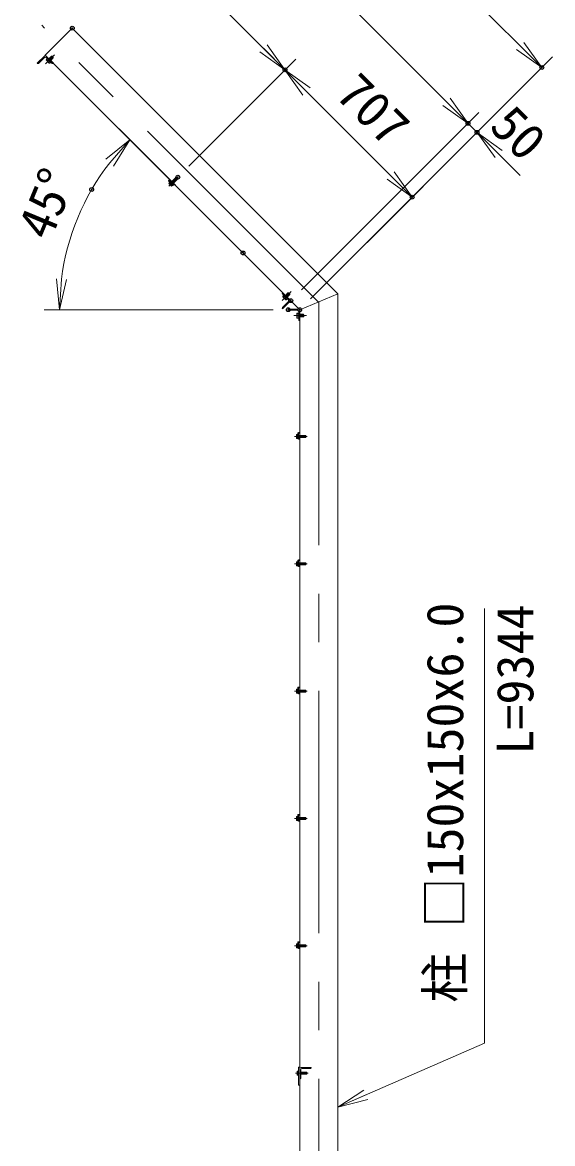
# Model space of a CAD drawing. Units: millimetres at full size. Extents: x -12600 to 12600, y -8910 to 8910.
# Drawn here: x -867 to 1216, y -115 to 4288 of the extents above; entities that cross this region are included whole.
import ezdxf
from ezdxf.enums import TextEntityAlignment as Align

# ---------------------------------------------------------------- set-up
doc = ezdxf.new("R2010")
doc.units = ezdxf.units.MM
doc.header["$LTSCALE"] = 30
doc.header["$PDMODE"] = 32
doc.header["$PDSIZE"] = 15
doc.linetypes.add('USER1', pattern=[50.8, 31.75, -6.35, 6.35, -6.35])
for name, color, linetype, lineweight in [('0-0_D-STR1', 1, 'Continuous', 18), ('0-1_D-BMK', 2, 'USER1', 13), ('0-2_0', 7, 'Continuous', 18), ('0-4_D-STR3', 3, 'Continuous', 13), ('0-5_D-STR-DIM', 7, 'Continuous', 13), ('0-9_D-STR-TXT', 7, 'Continuous', 13)]:
    doc.layers.add(name, color=color, linetype=linetype, lineweight=lineweight)
doc.layers.add('0-6_Defpoints', color=253, linetype='Continuous')
doc.styles.add('ＭＳ ゴシック', font='')
doc.styles.get('ＭＳ ゴシック').set_extended_font_data('MS Gothic')

# ---------------------------------------------------------------- blocks, each defined once
blk = doc.blocks.new('_Open')
at = {"layer": '0-2_0'}
blk.add_line((-30, 5), (0, 0), dxfattribs=at)
blk.add_lwpolyline([(-30, -5), (0, 0), (-30, 0)], dxfattribs=at)

msp = doc.modelspace()

# ---------------------------------------------------------------- linework, layer by layer
at = {"layer": '0-0_D-STR1'}
for p, q in [((-671.04, 4265.47), (-777.11, 4159.4)), ((-671.04, 4265.47), (372.74, 3221.68)), ((-808.93, 4127.58), (-780.64, 4155.87)), ((-803.98, 4126.87), (-780.29, 4150.56)), ((222.74, 3159.55), (-777.11, 4159.4)), ((-773.92, 4150.56), (-750.24, 4126.87)), ((-773.57, 4155.87), (-745.29, 4127.58)), ((-808.93, 4127.58), (-808.22, 4126.87)), ((-745.99, 4126.87), (-745.29, 4127.58)), ((154.86, 3226.02), (155.57, 3226.73)), ((178.55, 3198.09), (154.86, 3221.78)), ((183.85, 3198.44), (155.57, 3226.73)), ((372.74, 3221.68), (222.74, 3159.55)), ((154.86, 3168.04), (178.55, 3191.73)), ((155.57, 3163.09), (183.85, 3191.37)), ((155.57, 3163.09), (154.86, 3163.8)), ((177.74, 3161.68), (177.74, 3160.68)), ((177.74, 3161.68), (217.74, 3161.68)), ((180.74, 3157.68), (214.24, 3157.68)), ((218.74, 3153.18), (218.74, 3119.68)), ((222.74, 3156.68), (222.74, 3116.68)), ((221.74, 3116.68), (222.74, 3116.68)), ((222.74, 179.18), (222.74, 139.18)), ((267.74, 184.18), (227.74, 184.18)), ((264.74, 180.18), (231.24, 180.18)), ((267.74, 184.18), (267.74, 183.18)), ((223.74, 139.18), (222.74, 139.18)), ((226.74, 175.68), (226.74, 142.18))]:
    msp.add_line(p, q, dxfattribs=at)
msp.add_lwpolyline([(222.74, 3159.55), (222.74, -4768.32), (372.74, -4768.32), (372.74, 3221.68)], dxfattribs=at)
for centre, radius, start, end in [((-777.11, 4152.33), 5, 45, 135), ((-777.11, 4147.38), 4.5, 45, 135), ((-806.1, 4129), 3, 225, 315), ((-748.12, 4129), 3, 225, 315), ((156.98, 3223.9), 3, 135, 225), ((175.37, 3194.91), 4.5, 315, 45), ((180.32, 3194.91), 5, 315, 45), ((156.98, 3165.92), 3, 135, 225), ((180.74, 3160.68), 3, 180, 270), ((214.24, 3153.18), 4.5, 0, 90), ((217.74, 3156.68), 5, 0, 90), ((221.74, 3119.68), 3, 180, 270), ((227.74, 179.18), 5, 90, 180), ((231.24, 175.68), 4.5, 90, 180), ((264.74, 183.18), 3, 270, 0), ((223.74, 142.18), 3, 270, 0)]:
    msp.add_arc(centre, radius, start, end, dxfattribs=at)
at = {"layer": '0-1_D-BMK'}
for p, q in [((297.74, 3187.57), (-791.12, 4276.44)), ((-740.41, 4160.75), (-775.76, 4125.39)), ((-291.56, 3645.1), (-256.2, 3680.46)), ((188.73, 3231.61), (153.38, 3196.25)), ((297.74, 3187.57), (297.74, -4868.32)), ((249.64, 3136.68), (199.64, 3136.68)), ((202.41, 2661.68), (252.41, 2661.68)), ((202.41, 2161.68), (252.41, 2161.68)), ((202.41, 1661.68), (252.41, 1661.68)), ((202.41, 1161.68), (252.41, 1161.68)), ((202.41, 661.68), (252.41, 661.68)), ((205.91, 161.68), (255.91, 161.68))]:
    msp.add_line(p, q, dxfattribs=at)
at = {"layer": '0-4_D-STR3'}
for p, q in [((-773.51, 4141.52), (-769.2, 4145.84)), ((-773.04, 4139.78), (-773.51, 4141.52)), ((-773.04, 4139.78), (-761.37, 4128.11)), ((-770.04, 4138.05), (-765.73, 4142.37)), ((-769.2, 4145.84), (-755.32, 4131.96)), ((-762.96, 4145.26), (-752.71, 4155.51)), ((-762.33, 4144.62), (-751.44, 4155.51)), ((-756.53, 4138.82), (-745.64, 4149.71)), ((-755.89, 4138.19), (-745.64, 4148.44)), ((-752.71, 4155.51), (-750.59, 4155.51)), ((-750.59, 4155.51), (-745.64, 4150.56)), ((-763.1, 4131.11), (-758.79, 4135.43)), ((-761.37, 4128.11), (-759.63, 4127.64)), ((-759.63, 4127.64), (-755.32, 4131.96)), ((-292.03, 3667.26), (-288.5, 3670.79)), ((-292.03, 3663.01), (-277.89, 3648.87)), ((-288.15, 3659.13), (-291.4, 3655.87)), ((-291.04, 3654.53), (-291.4, 3655.87)), ((-291.04, 3654.53), (-282.13, 3645.62)), ((-289.56, 3665.49), (-286.37, 3668.67)), ((-289.56, 3664.78), (-276.12, 3651.35)), ((-285.49, 3656.47), (-288.75, 3653.22)), ((-288.5, 3670.79), (-286.37, 3668.67)), ((-288.15, 3659.13), (-277.53, 3648.51)), ((-283.55, 3658.77), (-263.89, 3678.43)), ((-283.02, 3658.24), (-262.83, 3678.43)), ((-278.42, 3653.64), (-258.23, 3673.83)), ((-277.89, 3653.11), (-258.23, 3672.77)), ((-275.41, 3651.35), (-272.23, 3654.53)), ((-272.23, 3654.53), (-270.11, 3652.41)), ((-263.89, 3678.43), (-262.19, 3678.43)), ((-263.89, 3678.43), (-258.23, 3672.77)), ((-262.19, 3678.43), (-258.23, 3674.47)), ((-258.23, 3672.77), (-258.23, 3674.47)), ((-280.19, 3651.17), (-283.44, 3647.91)), ((-282.13, 3645.62), (-280.79, 3645.26)), ((-277.53, 3648.51), (-280.79, 3645.26)), ((-273.65, 3648.87), (-270.11, 3652.41)), ((155.63, 3212.39), (159.94, 3216.7)), ((173.82, 3202.82), (159.94, 3216.7)), ((166.81, 3215.48), (177.7, 3226.37)), ((172.61, 3209.69), (183.5, 3220.58)), ((173.24, 3209.05), (183.5, 3219.3)), ((183.5, 3219.3), (176.43, 3226.37)), ((183.5, 3221.42), (178.55, 3226.37)), ((183.5, 3219.3), (183.5, 3221.42)), ((156.1, 3210.64), (155.63, 3212.39)), ((167.76, 3198.97), (156.1, 3210.64)), ((159.1, 3208.92), (163.41, 3213.23)), ((166.04, 3201.98), (170.35, 3206.29)), ((167.76, 3198.97), (169.51, 3198.51)), ((169.51, 3198.51), (173.82, 3202.82)), ((211.74, 3144.93), (212.65, 3146.5)), ((211.74, 3144.93), (211.74, 3128.43)), ((211.74, 3128.43), (212.65, 3126.87)), ((212.65, 3146.5), (218.74, 3146.5)), ((212.65, 3141.59), (218.74, 3141.59)), ((212.65, 3131.78), (218.74, 3131.78)), ((212.65, 3126.87), (218.74, 3126.87)), ((218.74, 3146.5), (218.74, 3126.87)), ((222.74, 3141.68), (237.24, 3141.68)), ((222.74, 3140.78), (238.14, 3140.78)), ((222.74, 3132.58), (238.14, 3132.58)), ((222.74, 3131.68), (237.24, 3131.68)), ((237.24, 3141.68), (238.74, 3140.18)), ((238.74, 3140.18), (238.74, 3133.18)), ((209.44, 2667.98), (210.14, 2669.19)), ((209.44, 2667.98), (209.44, 2655.38)), ((209.44, 2655.38), (210.14, 2654.18)), ((214.74, 2669.19), (210.14, 2669.19)), ((214.74, 2665.44), (210.14, 2665.44)), ((214.74, 2657.93), (210.14, 2657.93)), ((214.74, 2654.18), (210.14, 2654.18)), ((214.74, 2674.68), (214.74, 2654.68)), ((214.74, 2669.19), (214.74, 2654.18)), ((217.74, 2677.68), (222.74, 2677.68)), ((217.74, 2674.18), (217.74, 2655.18)), ((217.74, 2665.68), (245.54, 2665.68)), ((217.74, 2664.93), (246.29, 2664.93)), ((217.74, 2658.43), (246.29, 2658.43)), ((217.74, 2657.68), (245.54, 2657.68)), ((217.74, 2651.68), (222.74, 2651.68)), ((218.24, 2674.68), (222.74, 2674.68)), ((218.24, 2654.68), (222.74, 2654.68)), ((222.74, 2677.68), (222.74, 2674.68)), ((222.74, 2654.68), (222.74, 2651.68)), ((245.54, 2665.68), (246.74, 2664.48)), ((245.54, 2665.68), (245.54, 2657.68)), ((245.54, 2657.68), (246.74, 2658.88)), ((246.74, 2664.48), (246.74, 2658.88)), ((209.44, 2167.98), (210.14, 2169.19)), ((209.44, 2167.98), (209.44, 2155.38)), ((214.74, 2169.19), (210.14, 2169.19)), ((214.74, 2165.44), (210.14, 2165.44)), ((214.74, 2157.93), (210.14, 2157.93)), ((214.74, 2174.68), (214.74, 2154.68)), ((214.74, 2169.19), (214.74, 2154.18)), ((217.74, 2177.68), (222.74, 2177.68)), ((217.74, 2174.18), (217.74, 2155.18)), ((217.74, 2165.68), (245.54, 2165.68)), ((217.74, 2164.93), (246.29, 2164.93)), ((217.74, 2158.43), (246.29, 2158.43)), ((217.74, 2157.68), (245.54, 2157.68)), ((218.24, 2174.68), (222.74, 2174.68)), ((222.74, 2177.68), (222.74, 2174.68)), ((245.54, 2165.68), (246.74, 2164.48)), ((245.54, 2165.68), (245.54, 2157.68)), ((245.54, 2157.68), (246.74, 2158.88)), ((246.74, 2164.48), (246.74, 2158.88)), ((209.44, 2155.38), (210.14, 2154.18)), ((214.74, 2154.18), (210.14, 2154.18)), ((217.74, 2151.68), (222.74, 2151.68)), ((218.24, 2154.68), (222.74, 2154.68)), ((222.74, 2154.68), (222.74, 2151.68)), ((214.74, 1674.68), (214.74, 1654.68)), ((217.74, 1677.68), (222.74, 1677.68)), ((217.74, 1674.18), (217.74, 1655.18)), ((218.24, 1674.68), (222.74, 1674.68)), ((222.74, 1677.68), (222.74, 1674.68)), ((209.44, 1667.98), (210.14, 1669.19)), ((209.44, 1667.98), (209.44, 1655.38)), ((209.44, 1655.38), (210.14, 1654.18)), ((214.74, 1669.19), (210.14, 1669.19)), ((214.74, 1665.44), (210.14, 1665.44)), ((214.74, 1657.93), (210.14, 1657.93)), ((214.74, 1654.18), (210.14, 1654.18)), ((214.74, 1669.19), (214.74, 1654.18)), ((217.74, 1665.68), (245.54, 1665.68)), ((217.74, 1664.93), (246.29, 1664.93)), ((217.74, 1658.43), (246.29, 1658.43)), ((217.74, 1657.68), (245.54, 1657.68)), ((217.74, 1651.68), (222.74, 1651.68)), ((218.24, 1654.68), (222.74, 1654.68)), ((222.74, 1654.68), (222.74, 1651.68)), ((245.54, 1665.68), (246.74, 1664.48)), ((245.54, 1665.68), (245.54, 1657.68)), ((245.54, 1657.68), (246.74, 1658.88)), ((246.74, 1664.48), (246.74, 1658.88)), ((209.44, 1167.98), (210.14, 1169.19)), ((209.44, 1167.98), (209.44, 1155.38)), ((209.44, 1155.38), (210.14, 1154.18)), ((214.74, 1169.19), (210.14, 1169.19)), ((214.74, 1165.44), (210.14, 1165.44)), ((214.74, 1157.93), (210.14, 1157.93)), ((214.74, 1154.18), (210.14, 1154.18)), ((214.74, 1174.68), (214.74, 1154.68)), ((214.74, 1169.19), (214.74, 1154.18)), ((217.74, 1177.68), (222.74, 1177.68)), ((217.74, 1174.18), (217.74, 1155.18)), ((217.74, 1165.68), (245.54, 1165.68)), ((217.74, 1164.93), (246.29, 1164.93)), ((217.74, 1158.43), (246.29, 1158.43)), ((217.74, 1157.68), (245.54, 1157.68)), ((217.74, 1151.68), (222.74, 1151.68)), ((218.24, 1174.68), (222.74, 1174.68)), ((218.24, 1154.68), (222.74, 1154.68)), ((222.74, 1177.68), (222.74, 1174.68)), ((222.74, 1154.68), (222.74, 1151.68)), ((245.54, 1165.68), (245.54, 1157.68)), ((245.54, 1157.68), (246.74, 1158.88)), ((209.44, 667.98), (210.14, 669.19)), ((209.44, 667.98), (209.44, 655.38)), ((214.74, 669.19), (210.14, 669.19)), ((214.74, 665.44), (210.14, 665.44)), ((214.74, 674.68), (214.74, 654.68)), ((214.74, 669.19), (214.74, 654.18)), ((217.74, 677.68), (222.74, 677.68)), ((217.74, 674.18), (217.74, 655.18)), ((217.74, 665.68), (245.54, 665.68)), ((217.74, 664.93), (246.29, 664.93)), ((218.24, 674.68), (222.74, 674.68)), ((222.74, 677.68), (222.74, 674.68)), ((245.54, 665.68), (246.74, 664.48)), ((245.54, 665.68), (245.54, 657.68)), ((246.74, 664.48), (246.74, 658.88)), ((209.44, 655.38), (210.14, 654.18)), ((214.74, 657.93), (210.14, 657.93)), ((214.74, 654.18), (210.14, 654.18)), ((217.74, 658.43), (246.29, 658.43)), ((217.74, 657.68), (245.54, 657.68)), ((217.74, 651.68), (222.74, 651.68)), ((218.24, 654.68), (222.74, 654.68)), ((222.74, 654.68), (222.74, 651.68)), ((245.54, 657.68), (246.74, 658.88)), ((218.24, 114.68), (218.24, 184.68)), ((222.74, 184.68), (218.24, 184.68)), ((212.94, 167.98), (213.64, 169.19)), ((212.94, 167.98), (212.94, 155.38)), ((212.94, 155.38), (213.64, 154.18)), ((218.24, 169.19), (213.64, 169.19)), ((218.24, 165.44), (213.64, 165.44)), ((218.24, 157.93), (213.64, 157.93)), ((218.24, 154.18), (213.64, 154.18)), ((218.24, 169.19), (218.24, 154.18)), ((226.74, 165.68), (249.04, 165.68)), ((226.74, 164.93), (249.79, 164.93)), ((226.74, 158.43), (249.79, 158.43)), ((226.74, 157.68), (249.04, 157.68)), ((249.04, 165.68), (249.04, 157.68)), ((249.04, 165.68), (250.24, 164.48)), ((249.04, 157.68), (250.24, 158.88)), ((250.24, 164.48), (250.24, 158.88)), ((222.74, 114.68), (218.24, 114.68))]:
    msp.add_line(p, q, dxfattribs=at)
for points in [[(-752.71, 4155.51), (-745.64, 4148.44), (-745.64, 4150.56)], [(166.17, 3216.12), (176.43, 3226.37), (178.55, 3226.37)], [(237.24, 3141.68), (237.24, 3131.68), (238.74, 3133.18)], [(245.54, 1165.68), (246.74, 1164.48), (246.74, 1158.88)]]:
    msp.add_lwpolyline(points, dxfattribs=at)
for centre, radius, start, end in [((-769.24, 4142.33), 4.34, 190.61575, 259.38425), ((-755.62, 4145.53), 16.24, 207.41205, 242.58795), ((-758.83, 4131.91), 4.34, 190.61575, 259.38425), ((-289.91, 3665.13), 3, 135, 225), ((-288.14, 3656.48), 3.32, 190.61585, 259.38415), ((-289.2, 3665.13), 0.5, 135, 225), ((-277.72, 3658.94), 12.42, 207.4121, 242.5879), ((-280.18, 3648.52), 3.32, 190.61585, 259.38415), ((-275.77, 3650.99), 3, 225, 315), ((-275.77, 3651.7), 0.5, 225, 315), ((159.9, 3213.19), 4.34, 190.61575, 259.38425), ((173.52, 3216.39), 16.24, 207.41205, 242.58795), ((170.31, 3202.78), 4.34, 190.61575, 259.38425), ((216.23, 3144.05), 4.34, 145.61575, 214.38425), ((216.23, 3129.32), 4.34, 145.61575, 214.38425), ((228.13, 3136.68), 16.24, 162.41205, 197.58795), ((212.88, 2667.31), 3.32, 145.61585, 214.38415), ((221.98, 2661.68), 12.42, 162.4121, 197.5879), ((212.88, 2656.06), 3.32, 145.61585, 214.38415), ((217.74, 2674.68), 3, 90, 180), ((217.74, 2654.68), 3, 180, 270), ((218.24, 2674.18), 0.5, 90, 180), ((218.24, 2655.18), 0.5, 180, 270), ((212.88, 2167.31), 3.32, 145.61585, 214.38415), ((221.98, 2161.68), 12.42, 162.4121, 197.5879), ((212.88, 2156.06), 3.32, 145.61585, 214.38415), ((217.74, 2174.68), 3, 90, 180), ((218.24, 2174.18), 0.5, 90, 180), ((217.74, 2154.68), 3, 180, 270), ((218.24, 2155.18), 0.5, 180, 270), ((217.74, 1674.68), 3, 90, 180), ((218.24, 1674.18), 0.5, 90, 180), ((212.88, 1667.31), 3.32, 145.61585, 214.38415), ((221.98, 1661.68), 12.42, 162.4121, 197.5879), ((212.88, 1656.06), 3.32, 145.61585, 214.38415), ((217.74, 1654.68), 3, 180, 270), ((218.24, 1655.18), 0.5, 180, 270), ((212.88, 1167.31), 3.32, 145.61585, 214.38415), ((221.98, 1161.68), 12.42, 162.4121, 197.5879), ((212.88, 1156.06), 3.32, 145.61585, 214.38415), ((217.74, 1174.68), 3, 90, 180), ((217.74, 1154.68), 3, 180, 270), ((218.24, 1174.18), 0.5, 90, 180), ((218.24, 1155.18), 0.5, 180, 270), ((212.88, 667.31), 3.32, 145.61585, 214.38415), ((221.98, 661.68), 12.42, 162.4121, 197.5879), ((217.74, 674.68), 3, 90, 180), ((218.24, 674.18), 0.5, 90, 180), ((212.88, 656.06), 3.32, 145.61585, 214.38415), ((217.74, 654.68), 3, 180, 270), ((218.24, 655.18), 0.5, 180, 270), ((216.38, 167.31), 3.32, 145.61585, 214.38415), ((225.48, 161.68), 12.42, 162.4121, 197.5879), ((216.38, 156.06), 3.32, 145.61585, 214.38415)]:
    msp.add_arc(centre, radius, start, end, dxfattribs=at)
at = {"layer": '0-5_D-STR-DIM'}
for p, q in [((173.95, 5110.46), (1173.8, 4110.61)), ((-80.61, 4855.9), (883.89, 3891.41)), ((-335.17, 4601.34), (164.76, 4101.42)), ((-213.77, 3722.89), (207.19, 4143.85)), ((-213.77, 3722.89), (207.19, 4143.85)), ((265.17, 3201.98), (1216.23, 4153.04)), ((164.76, 4101.42), (664.68, 3601.49)), ((799.03, 3976.26), (714.18, 4061.11)), ((229.81, 3237.33), (926.31, 3933.83)), ((229.81, 3237.33), (926.31, 3933.83)), ((265.17, 3201.98), (961.67, 3898.48)), ((883.89, 3891.41), (919.24, 3856.05)), ((-42.6, 3424.9), (-487.27, 3869.57)), ((1004.1, 3771.2), (1088.95, 3686.35)), ((265.17, 3201.98), (707.11, 3643.92)), ((117.74, 3159.55), (-781.37, 3159.55))]:
    msp.add_line(p, q, dxfattribs=at)
msp.add_arc((222.74, 3159.55), 944.11, 142.28739, 172.71246, dxfattribs=at)
at = {"layer": '0-6_Defpoints'}
for p in [(-671.04, 4265.47), (164.76, 4101.42), (1173.8, 4110.61), (883.89, 3891.41), (919.24, 3856.05), (-256.2, 3680.46), (-594.88, 3631.61), (664.68, 3601.49), (-0.17, 3382.47), (187.39, 3194.91), (177.74, 3159.55), (222.74, 3159.55), (222.74, 3159.55)]:
    msp.add_point(p, dxfattribs=at)
at = {"layer": '0-9_D-STR-TXT'}
msp.add_lwpolyline([(949.16, 1986.17), (949.16, 279.34), (374.58, 29.32)], dxfattribs=at)

# ---------------------------------------------------------------- block references
at = {"layer": '0-5_D-STR-DIM', "xscale": 4, "yscale": 4}
for p, rotation in [((164.76, 4101.42), 315), ((1173.8, 4110.61), 315), ((164.76, 4101.42), 135), ((883.89, 3891.41), 315), ((883.89, 3891.41), 315), ((-444.85, 3827.14), 48.6437), ((919.24, 3856.05), 135), ((664.68, 3601.49), 315), ((-721.37, 3159.55), 266.35616)]:
    msp.add_blockref('_Open', p, dxfattribs=dict(at, rotation=rotation))
at = {"layer": '0-9_D-STR-TXT', "xscale": 4, "yscale": 4, "rotation": 203.51515}
msp.add_blockref('_Open', (372.74, 28.53), dxfattribs=at)

# ---------------------------------------------------------------- texts
at = {"layer": '0-5_D-STR-DIM', "style": 'ＭＳ ゴシック'}
for s, rotation, p in [('707', 315, (325.9, 3968.91)), ('50', 315, (931.49, 3843.19)), ('45°', 67.5, (-717.92, 3408.59))]:
    msp.add_text(s, height=144.3, rotation=rotation, dxfattribs=at).set_placement(p, align=Align.BOTTOM_LEFT)
at = {"layer": '0-9_D-STR-TXT', "style": 'ＭＳ ゴシック'}
for s, p in [('柱 □150x150x6.0', (908.35, 438.2)), ('L=9344', (1184.05, 1412.82))]:
    msp.add_text(s, height=144.3, rotation=90, dxfattribs=at).set_placement(p, align=Align.BOTTOM_LEFT)

doc.saveas('drawing.dxf')
